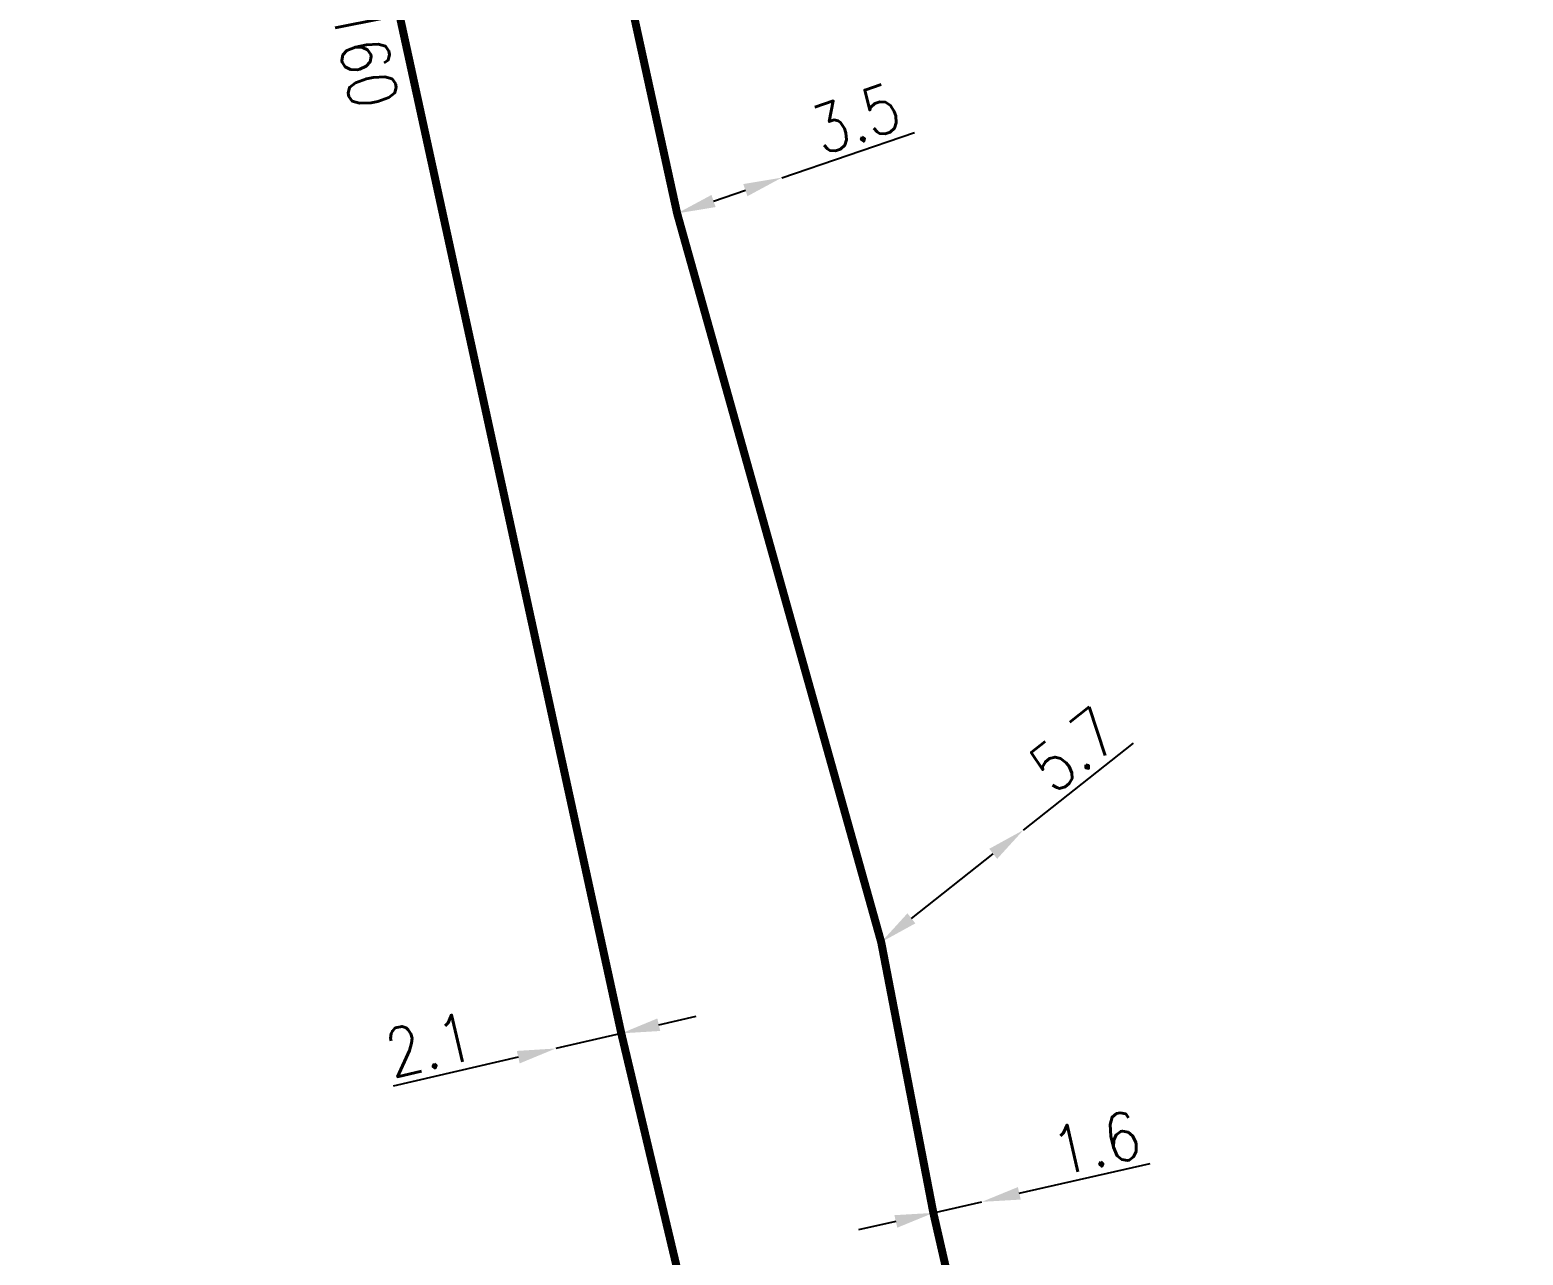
# Model space of a CAD drawing. Header units: millimetres. Extents: x 155997 to 157006, y 121209 to 122008.
# Drawn here: x 156408.63 to 156455.22, y 121794.34 to 121832.58 of the extents above; entities that cross this region are included whole.
import ezdxf
from ezdxf.enums import TextEntityAlignment as Align

# ---------------------------------------------------------------- set-up
doc = ezdxf.new("R2010")
doc.units = ezdxf.units.MM
doc.linetypes.add('L_25_PE', pattern=[2000, 1000, 1000])
doc.layers.add('L_150', color=1, linetype='CONTINUOUS')
doc.styles.get("Standard").update_dxf_attribs({"font": 'romans.shx', "width": 0.85})
doc.dimstyles.get("Standard").update_dxf_attribs({"dimtxt": 1.5, "dimasz": 1.2, "dimexe": 0.625, "dimexo": 0.625, "dimgap": 0.25, "dimtad": 1, "dimdec": 1, "dimzin": 0, "dimdsep": 46, "dimtxsty": 'Standard', "dimcen": -0.5, "dimadec": 0, "dimazin": 0, "dimtfac": 1, "dimtdec": 1, "dimtmove": 0, "dimatfit": 3, "dimfxl": 0, "dimtolj": 1, "dimtzin": 0, "dimarcsym": 0})

# ---------------------------------------------------------------- blocks, each defined once
blk = doc.blocks.new('*D131')
at = {"layer": 'L_150', "color": 0, "linetype": 'Continuous', "lineweight": -2, "transparency": 16777216}
for p, q in [((156432.091, 121827.969), (156436.228, 121829.383)), ((156429.962, 121827.241), (156430.956, 121827.581))]:
    blk.add_line(p, q, dxfattribs=at)
at = {"layer": 'L_150', "color": 0, "linetype": 'Continuous', "transparency": 16777216}
for points in [[(156430.891, 121827.77), (156431.021, 121827.391), (156432.091, 121827.969)], [(156429.898, 121827.43), (156430.027, 121827.052), (156428.827, 121826.853)]]:
    blk.add_solid(points, dxfattribs=at)
at = {"layer": 'L_150', "color": 0, "linetype": 'Continuous', "transparency": 16777216, "insert": (156434.404, 121829.816), "char_height": 1.5, "attachment_point": 5, "rotation": 18.8695}
blk.add_mtext('\\A1;3.5', dxfattribs=at)
blk = doc.blocks.new('*D132')
at = {"layer": 'L_150', "color": 0, "linetype": 'Continuous', "lineweight": -2, "transparency": 16777216}
for p, q in [((156439.501, 121796.272), (156443.586, 121797.203)), ((156436.82, 121795.661), (156438.331, 121796.006)), ((156435.65, 121795.395), (156434.48, 121795.128))]:
    blk.add_line(p, q, dxfattribs=at)
at = {"layer": 'L_150', "color": 0, "linetype": 'Continuous', "transparency": 16777216}
for points in [[(156439.457, 121796.467), (156439.546, 121796.077), (156438.331, 121796.006)], [(156435.605, 121795.59), (156435.694, 121795.2), (156436.82, 121795.661)]]:
    blk.add_solid(points, dxfattribs=at)
at = {"layer": 'L_150', "color": 0, "linetype": 'Continuous', "transparency": 16777216, "insert": (156441.906, 121797.846), "char_height": 1.5, "attachment_point": 5, "rotation": 12.8355}
blk.add_mtext('\\A1;1.6', dxfattribs=at)
blk = doc.blocks.new('*D133')
at = {"layer": 'L_150', "color": 0, "linetype": 'Continuous', "lineweight": -2, "transparency": 16777216}
for p, q in [((156439.63, 121807.61), (156443.062, 121810.317)), ((156436.136, 121804.854), (156438.687, 121806.867))]:
    blk.add_line(p, q, dxfattribs=at)
at = {"layer": 'L_150', "color": 0, "linetype": 'Continuous', "transparency": 16777216}
for points in [[(156438.564, 121807.024), (156438.811, 121806.71), (156439.63, 121807.61)], [(156436.012, 121805.011), (156436.259, 121804.697), (156435.193, 121804.111)]]:
    blk.add_solid(points, dxfattribs=at)
at = {"layer": 'L_150', "color": 0, "linetype": 'Continuous', "transparency": 16777216, "insert": (156441.198, 121810.12), "char_height": 1.5, "attachment_point": 5, "rotation": 38.2593}
blk.add_mtext('\\A1;5.7', dxfattribs=at)
blk = doc.blocks.new('*D134')
at = {"layer": 'L_150', "color": 0, "linetype": 'Continuous', "lineweight": -2, "transparency": 16777216}
for p, q in [((156428.255, 121801.534), (156429.424, 121801.804)), ((156427.085, 121801.264), (156425.039, 121800.792)), ((156423.87, 121800.522), (156419.966, 121799.62))]:
    blk.add_line(p, q, dxfattribs=at)
at = {"layer": 'L_150', "color": 0, "linetype": 'Continuous', "transparency": 16777216}
for points in [[(156428.21, 121801.729), (156428.3, 121801.339), (156427.085, 121801.264)], [(156423.825, 121800.716), (156423.915, 121800.327), (156425.039, 121800.792)]]:
    blk.add_solid(points, dxfattribs=at)
at = {"layer": 'L_150', "color": 0, "linetype": 'Continuous', "transparency": 16777216, "insert": (156421.108, 121800.91), "char_height": 1.5, "attachment_point": 5, "rotation": 13.006}
blk.add_mtext('\\A1;2.1', dxfattribs=at)

msp = doc.modelspace()

# ---------------------------------------------------------------- linework, layer by layer
at = {"layer": 'L_150', "linetype": 'L_25_PE', "ltscale": 0.5, "const_width": 0.25}
for points in [[(156434.803, 121766.946), (156434.803, 121766.946), (156433.96, 121768.837), (156433.47, 121773.599), (156429.135, 121792.619), (156429.135, 121792.619), (156427.085, 121801.264), (156418.317, 121841.536), (156416.457, 121847.696), (156411.932, 121868.362), (156409.707, 121878.692), (156408.76, 121889.76), (156408.824, 121895.009), (156409.482, 121903.076), (156411.552, 121911.266), (156416.211, 121921.188), (156416.211, 121921.188), (156421.285, 121931.671), (156425.042, 121939.045), (156423.669, 121940.367), (156420.853, 121943.092), (156417.122, 121949.652)], [(156425.037, 121844.193), (156428.827, 121826.853), (156435.193, 121804.111), (156436.82, 121795.661), (156436.82, 121795.661), (156439.175, 121785.373), (156443.028, 121769.082), (156443.028, 121769.082), (156446.774, 121767.281), (156446.774, 121767.281), (156447.316, 121766.551), (156452.201, 121759.972), (156455.094, 121756.077)]]:
    msp.add_lwpolyline(points, dxfattribs=at)

# ---------------------------------------------------------------- texts
at = {"layer": 'L_150', "linetype": 'Continuous', "width": 0.85}
msp.add_text('PE160', height=1.5, rotation=281.3149, dxfattribs=at).set_placement((156418.884, 121832.846), align=Align.MIDDLE)

# ---------------------------------------------------------------- dimensions: what is measured, and where the dimension line sits
at = {"layer": 'L_150', "linetype": 'Continuous'}
for base, p1, p2, angle, picture, middle in [((156432.091, 121827.969), (156428.827, 121826.853), (156432.091, 121827.969), 198.8695, '*D131', (156434.727, 121828.87)), ((156439.63, 121807.61), (156435.193, 121804.111), (156439.63, 121807.61), 218.2593, '*D133', (156441.817, 121809.335))]:
    dim = msp.add_linear_dim(base=base, p1=p1, p2=p2, angle=angle, dimstyle='Standard', dxfattribs=at)
    dim.commit()
    dim.dimension.update_dxf_attribs({"geometry": picture, "text_midpoint": middle, "dimtype": 160})
for base, p1, p2, angle, picture, middle in [((156425.039, 121800.792), (156427.085, 121801.264), (156425.039, 121800.792), 13.006, '*D134', (156421.333, 121799.936)), ((156438.3312, 121796.0058), (156436.8199, 121795.6615), (156438.3312, 121796.0058), 192.8355, '*D132', (156442.1285, 121796.871))]:
    dim = msp.add_linear_dim(base=base, p1=p1, p2=p2, angle=angle, dimstyle='Standard', override={"dimatfit": 0}, dxfattribs=at)
    dim.commit()
    dim.dimension.update_dxf_attribs({"geometry": picture, "text_midpoint": middle, "dimtype": 160})

doc.saveas('drawing.dxf')
